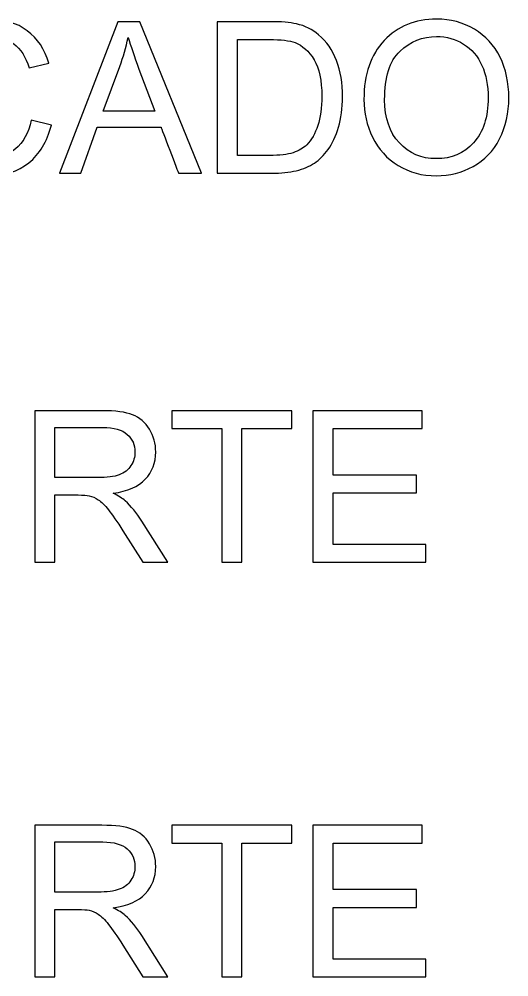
# Model space of a CAD drawing. Header units: centimetres. Extents: x -38.8 to 38.7, y -43.9 to 43.9.
# Drawn here: x -29.279 to -27.319, y -43.699 to -39.869 of the extents above; entities that cross this region are included whole.
import ezdxf

# ---------------------------------------------------------------- set-up
doc = ezdxf.new("R2010")
doc.units = ezdxf.units.CM
doc.header["$MEASUREMENT"] = 0
doc.layers.add('Layer 1', color=7, linetype='Continuous')

msp = doc.modelspace()

# ---------------------------------------------------------------- linework, layer by layer
at = {"layer": 'Layer 1', "color": 114}
for points, knots in [([(-29.23054, -40.2728), (-29.23054, -40.2728), (-29.15011, -40.29312), (-29.15011, -40.29312), (-29.15011, -40.29312), (-29.1669, -40.35902), (-29.1971, -40.40912), (-29.2407, -40.44369), (-29.2407, -40.44369), (-29.28431, -40.47826), (-29.33765, -40.49562), (-29.40073, -40.49562), (-29.40073, -40.49562), (-29.46592, -40.49562), (-29.51898, -40.48236), (-29.5599, -40.45569), (-29.5599, -40.45569), (-29.60082, -40.42916), (-29.63187, -40.39063), (-29.65317, -40.34026), (-29.65317, -40.34026), (-29.67448, -40.28974), (-29.68521, -40.23569), (-29.68521, -40.17784), (-29.68521, -40.17784), (-29.68521, -40.11476), (-29.67321, -40.05973), (-29.64908, -40.01274), (-29.64908, -40.01274), (-29.62495, -39.96575), (-29.59066, -39.93004), (-29.54621, -39.90563), (-29.54621, -39.90563), (-29.50176, -39.88122), (-29.4528, -39.86908), (-29.39946, -39.86908), (-29.39946, -39.86908), (-29.33878, -39.86908), (-29.28784, -39.88447), (-29.24663, -39.91537), (-29.24663, -39.91537), (-29.20529, -39.94627), (-29.1765, -39.98959), (-29.16027, -40.04547), (-29.16027, -40.04547), (-29.16027, -40.04547), (-29.23901, -40.0641), (-29.23901, -40.0641), (-29.23901, -40.0641), (-29.25298, -40.02007), (-29.27344, -39.9879), (-29.30011, -39.96786), (-29.30011, -39.96786), (-29.32678, -39.94768), (-29.36037, -39.93766), (-29.40087, -39.93766), (-29.40087, -39.93766), (-29.44729, -39.93766), (-29.48624, -39.94881), (-29.51742, -39.97111), (-29.51742, -39.97111), (-29.54861, -39.9934), (-29.57062, -40.02346), (-29.58318, -40.061), (-29.58318, -40.061), (-29.59588, -40.09867), (-29.60223, -40.13748), (-29.60223, -40.17741), (-29.60223, -40.17741), (-29.60223, -40.22892), (-29.59475, -40.27393), (-29.5798, -40.31232), (-29.5798, -40.31232), (-29.56484, -40.35084), (-29.54155, -40.37949), (-29.50995, -40.39854), (-29.50995, -40.39854), (-29.47834, -40.41759), (-29.44419, -40.42704), (-29.40736, -40.42704), (-29.40736, -40.42704), (-29.36248, -40.42704), (-29.32467, -40.41406), (-29.29362, -40.38823), (-29.29362, -40.38823), (-29.26258, -40.36227), (-29.24155, -40.32389), (-29.23054, -40.2728)], [0, 0, 0, 0, 0.0434783, 0.0434783, 0.0434783, 0.0434783, 0.0869565, 0.0869565, 0.0869565, 0.0869565, 0.1304348, 0.1304348, 0.1304348, 0.1304348, 0.173913, 0.173913, 0.173913, 0.1739131, 0.2173913, 0.2173913, 0.2173913, 0.2173913, 0.2608696, 0.2608696, 0.2608696, 0.2608696, 0.3043478, 0.3043478, 0.3043478, 0.3043478, 0.3478261, 0.3478261, 0.3478261, 0.3478261, 0.3913043, 0.3913043, 0.3913043, 0.3913044, 0.4347826, 0.4347826, 0.4347826, 0.4347826, 0.4782609, 0.4782609, 0.4782609, 0.4782609, 0.5217391, 0.5217391, 0.5217391, 0.5217391, 0.5652174, 0.5652174, 0.5652174, 0.5652174, 0.6086957, 0.6086957, 0.6086957, 0.6086957, 0.6521739, 0.6521739, 0.6521739, 0.6521739, 0.6956522, 0.6956522, 0.6956522, 0.6956522, 0.7391304, 0.7391304, 0.7391304, 0.7391304, 0.7826087, 0.7826087, 0.7826087, 0.7826087, 0.826087, 0.826087, 0.826087, 0.826087, 0.8695652, 0.8695652, 0.8695652, 0.8695652, 0.9130435, 0.9130435, 0.9130435, 0.9130435, 1, 1, 1, 1]), ([(-27.89929, -40.1904), (-27.89929, -40.08992), (-27.8722, -40.01118), (-27.81815, -39.95432), (-27.81815, -39.95432), (-27.7641, -39.89745), (-27.6944, -39.86908), (-27.60888, -39.86908), (-27.60888, -39.86908), (-27.55286, -39.86908), (-27.50248, -39.88249), (-27.45747, -39.90916), (-27.45747, -39.90916), (-27.4126, -39.93583), (-27.37831, -39.97308), (-27.35474, -40.02092), (-27.35474, -40.02092), (-27.33117, -40.06862), (-27.31932, -40.1228), (-27.31932, -40.18334), (-27.31932, -40.18334), (-27.31932, -40.24472), (-27.33174, -40.29976), (-27.35657, -40.34816), (-27.35657, -40.34816), (-27.38141, -40.3967), (-27.41655, -40.43339), (-27.46198, -40.45823), (-27.46198, -40.45823), (-27.50756, -40.4832), (-27.55667, -40.49562), (-27.60931, -40.49562), (-27.60931, -40.49562), (-27.66646, -40.49562), (-27.7174, -40.48179), (-27.76241, -40.45427), (-27.76241, -40.45427), (-27.80729, -40.42676), (-27.84143, -40.38922), (-27.86458, -40.34153), (-27.86458, -40.34153), (-27.88772, -40.29397), (-27.89929, -40.24359), (-27.89929, -40.1904)], [0, 0, 0, 0, 0.0833333, 0.0833333, 0.0833333, 0.0833333, 0.1666667, 0.1666667, 0.1666667, 0.1666667, 0.25, 0.25, 0.25, 0.25, 0.3333333, 0.3333333, 0.3333333, 0.3333333, 0.4166667, 0.4166667, 0.4166667, 0.4166667, 0.5, 0.5, 0.5, 0.5, 0.5833333, 0.5833333, 0.5833333, 0.5833333, 0.6666667, 0.6666667, 0.6666667, 0.6666667, 0.75, 0.75, 0.75, 0.75, 0.8333333, 0.8333333, 0.8333333, 0.8333333, 1, 1, 1, 1]), ([(-29.11737, -40.48546), (-29.11737, -40.48546), (-28.88482, -39.87924), (-28.88482, -39.87924), (-28.88482, -39.87924), (-28.88482, -39.87924), (-28.79662, -39.87924), (-28.79662, -39.87924), (-28.79662, -39.87924), (-28.79662, -39.87924), (-28.54982, -40.48546), (-28.54982, -40.48546), (-28.54982, -40.48546), (-28.54982, -40.48546), (-28.64112, -40.48546), (-28.64112, -40.48546), (-28.64112, -40.48546), (-28.64112, -40.48546), (-28.71125, -40.30173), (-28.71125, -40.30173), (-28.71125, -40.30173), (-28.71125, -40.30173), (-28.96652, -40.30173), (-28.96652, -40.30173), (-28.96652, -40.30173), (-28.96652, -40.30173), (-29.03228, -40.48546), (-29.03228, -40.48546), (-29.03228, -40.48546), (-29.03228, -40.48546), (-29.11737, -40.48546), (-29.11737, -40.48546)], [0, 0, 0, 0, 0.1111111, 0.1111111, 0.1111111, 0.1111111, 0.2222222, 0.2222222, 0.2222222, 0.2222222, 0.3333333, 0.3333333, 0.3333333, 0.3333333, 0.4444444, 0.4444444, 0.4444444, 0.4444445, 0.5555556, 0.5555556, 0.5555556, 0.5555556, 0.6666667, 0.6666667, 0.6666667, 0.6666667, 0.7777778, 0.7777778, 0.7777778, 0.7777778, 1, 1, 1, 1]), ([(-28.48618, -40.48546), (-28.48618, -40.48546), (-28.48618, -39.87924), (-28.48618, -39.87924), (-28.48618, -39.87924), (-28.48618, -39.87924), (-28.27733, -39.87924), (-28.27733, -39.87924), (-28.27733, -39.87924), (-28.2302, -39.87924), (-28.19422, -39.88207), (-28.16938, -39.88785), (-28.16938, -39.88785), (-28.13467, -39.8959), (-28.10503, -39.91043), (-28.08048, -39.93131), (-28.08048, -39.93131), (-28.04845, -39.95841), (-28.0246, -39.99284), (-28.0088, -40.03489), (-28.0088, -40.03489), (-27.99285, -40.07694), (-27.98495, -40.12506), (-27.98495, -40.17911), (-27.98495, -40.17911), (-27.98495, -40.22511), (-27.99031, -40.26589), (-28.00103, -40.30145), (-28.00103, -40.30145), (-28.01176, -40.33701), (-28.02559, -40.3665), (-28.04238, -40.38979), (-28.04238, -40.38979), (-28.05931, -40.41307), (-28.07766, -40.43141), (-28.0977, -40.44468), (-28.0977, -40.44468), (-28.11759, -40.45808), (-28.14172, -40.46824), (-28.16995, -40.47516), (-28.16995, -40.47516), (-28.19831, -40.48207), (-28.23076, -40.48546), (-28.26745, -40.48546), (-28.26745, -40.48546), (-28.26745, -40.48546), (-28.48618, -40.48546), (-28.48618, -40.48546)], [0, 0, 0, 0, 0.0769231, 0.0769231, 0.0769231, 0.0769231, 0.1538462, 0.1538462, 0.1538462, 0.1538462, 0.2307692, 0.2307692, 0.2307692, 0.2307692, 0.3076923, 0.3076923, 0.3076923, 0.3076923, 0.3846154, 0.3846154, 0.3846154, 0.3846154, 0.4615385, 0.4615385, 0.4615385, 0.4615385, 0.5384615, 0.5384615, 0.5384615, 0.5384615, 0.6153846, 0.6153846, 0.6153846, 0.6153846, 0.6923077, 0.6923077, 0.6923077, 0.6923077, 0.7692308, 0.7692308, 0.7692308, 0.7692308, 0.8461538, 0.8461538, 0.8461538, 0.8461539, 1, 1, 1, 1]), ([(-28.94296, -40.23654), (-28.94296, -40.23654), (-28.73637, -40.23654), (-28.73637, -40.23654), (-28.73637, -40.23654), (-28.73637, -40.23654), (-28.79959, -40.06848), (-28.79959, -40.06848), (-28.79959, -40.06848), (-28.81864, -40.01739), (-28.83303, -39.9752), (-28.84305, -39.9419), (-28.84305, -39.9419), (-28.85137, -39.98141), (-28.86252, -40.02021), (-28.87649, -40.0586), (-28.87649, -40.0586), (-28.87649, -40.0586), (-28.94296, -40.23654), (-28.94296, -40.23654)], [0, 0, 0, 0, 0.1666667, 0.1666667, 0.1666667, 0.1666667, 0.3333333, 0.3333333, 0.3333333, 0.3333333, 0.5, 0.5, 0.5, 0.5, 0.6666667, 0.6666667, 0.6666667, 0.6666667, 1, 1, 1, 1]), ([(-27.81632, -40.19181), (-27.81632, -40.26476), (-27.7967, -40.32219), (-27.75747, -40.3641), (-27.75747, -40.3641), (-27.71824, -40.40601), (-27.669, -40.42704), (-27.60973, -40.42704), (-27.60973, -40.42704), (-27.54933, -40.42704), (-27.4998, -40.40587), (-27.46071, -40.36354), (-27.46071, -40.36354), (-27.42177, -40.32121), (-27.40229, -40.26109), (-27.40229, -40.1832), (-27.40229, -40.1832), (-27.40229, -40.13395), (-27.41062, -40.09091), (-27.42727, -40.05422), (-27.42727, -40.05422), (-27.44392, -40.01753), (-27.46833, -39.98903), (-27.50037, -39.96885), (-27.50037, -39.96885), (-27.53254, -39.94867), (-27.56852, -39.93851), (-27.60846, -39.93851), (-27.60846, -39.93851), (-27.66519, -39.93851), (-27.71401, -39.95798), (-27.75493, -39.99693), (-27.75493, -39.99693), (-27.79585, -40.03588), (-27.81632, -40.10079), (-27.81632, -40.19181)], [0, 0, 0, 0, 0.1, 0.1, 0.1, 0.1, 0.2, 0.2, 0.2, 0.2, 0.3, 0.3, 0.3, 0.3, 0.4, 0.4, 0.4, 0.4, 0.5, 0.5, 0.5, 0.5, 0.6, 0.6, 0.6, 0.6, 0.7, 0.7, 0.7, 0.7, 0.8, 0.8, 0.8, 0.8, 1, 1, 1, 1]), ([(-28.40574, -40.41434), (-28.40574, -40.41434), (-28.27648, -40.41434), (-28.27648, -40.41434), (-28.27648, -40.41434), (-28.23655, -40.41434), (-28.20522, -40.41067), (-28.1825, -40.40319), (-28.1825, -40.40319), (-28.15979, -40.39571), (-28.14172, -40.38527), (-28.12818, -40.37172), (-28.12818, -40.37172), (-28.10927, -40.35267), (-28.09445, -40.32699), (-28.08387, -40.29482), (-28.08387, -40.29482), (-28.07328, -40.26264), (-28.06792, -40.2237), (-28.06792, -40.17784), (-28.06792, -40.17784), (-28.06792, -40.11434), (-28.07836, -40.06551), (-28.09911, -40.03136), (-28.09911, -40.03136), (-28.11985, -39.99721), (-28.14511, -39.97435), (-28.17488, -39.96278), (-28.17488, -39.96278), (-28.19633, -39.95446), (-28.23091, -39.95036), (-28.2786, -39.95036), (-28.2786, -39.95036), (-28.2786, -39.95036), (-28.40574, -39.95036), (-28.40574, -39.95036), (-28.40574, -39.95036), (-28.40574, -39.95036), (-28.40574, -40.41434), (-28.40574, -40.41434)], [0, 0, 0, 0, 0.0909091, 0.0909091, 0.0909091, 0.0909091, 0.1818182, 0.1818182, 0.1818182, 0.1818182, 0.2727273, 0.2727273, 0.2727273, 0.2727273, 0.3636364, 0.3636364, 0.3636364, 0.3636364, 0.4545455, 0.4545455, 0.4545455, 0.4545455, 0.5454545, 0.5454545, 0.5454545, 0.5454546, 0.6363636, 0.6363636, 0.6363636, 0.6363636, 0.7272727, 0.7272727, 0.7272727, 0.7272727, 0.8181818, 0.8181818, 0.8181818, 0.8181818, 1, 1, 1, 1])]:
    msp.add_open_spline(points, degree=3, knots=knots, dxfattribs=at)
at = {"layer": 'Layer 1', "color": 114, "lineweight": 9}
for points, knots in [([(-29.23054, -40.2728), (-29.23054, -40.2728), (-29.15011, -40.29312), (-29.15011, -40.29312), (-29.15011, -40.29312), (-29.1669, -40.35902), (-29.1971, -40.40912), (-29.2407, -40.44369), (-29.2407, -40.44369), (-29.28431, -40.47826), (-29.33765, -40.49562), (-29.40073, -40.49562), (-29.40073, -40.49562), (-29.46592, -40.49562), (-29.51898, -40.48236), (-29.5599, -40.45569), (-29.5599, -40.45569), (-29.60082, -40.42916), (-29.63187, -40.39063), (-29.65317, -40.34026), (-29.65317, -40.34026), (-29.67448, -40.28974), (-29.68521, -40.23569), (-29.68521, -40.17784), (-29.68521, -40.17784), (-29.68521, -40.11476), (-29.67321, -40.05973), (-29.64908, -40.01274), (-29.64908, -40.01274), (-29.62495, -39.96575), (-29.59066, -39.93004), (-29.54621, -39.90563), (-29.54621, -39.90563), (-29.50176, -39.88122), (-29.4528, -39.86908), (-29.39946, -39.86908), (-29.39946, -39.86908), (-29.33878, -39.86908), (-29.28784, -39.88447), (-29.24663, -39.91537), (-29.24663, -39.91537), (-29.20529, -39.94627), (-29.1765, -39.98959), (-29.16027, -40.04547), (-29.16027, -40.04547), (-29.16027, -40.04547), (-29.23901, -40.0641), (-29.23901, -40.0641), (-29.23901, -40.0641), (-29.25298, -40.02007), (-29.27344, -39.9879), (-29.30011, -39.96786), (-29.30011, -39.96786), (-29.32678, -39.94768), (-29.36037, -39.93766), (-29.40087, -39.93766), (-29.40087, -39.93766), (-29.44729, -39.93766), (-29.48624, -39.94881), (-29.51742, -39.97111), (-29.51742, -39.97111), (-29.54861, -39.9934), (-29.57062, -40.02346), (-29.58318, -40.061), (-29.58318, -40.061), (-29.59588, -40.09867), (-29.60223, -40.13748), (-29.60223, -40.17741), (-29.60223, -40.17741), (-29.60223, -40.22892), (-29.59475, -40.27393), (-29.5798, -40.31232), (-29.5798, -40.31232), (-29.56484, -40.35084), (-29.54155, -40.37949), (-29.50995, -40.39854), (-29.50995, -40.39854), (-29.47834, -40.41759), (-29.44419, -40.42704), (-29.40736, -40.42704), (-29.40736, -40.42704), (-29.36248, -40.42704), (-29.32467, -40.41406), (-29.29362, -40.38823), (-29.29362, -40.38823), (-29.26258, -40.36227), (-29.24155, -40.32389), (-29.23054, -40.2728)], [0, 0, 0, 0, 0.0434783, 0.0434783, 0.0434783, 0.0434783, 0.0869565, 0.0869565, 0.0869565, 0.0869565, 0.1304348, 0.1304348, 0.1304348, 0.1304348, 0.173913, 0.173913, 0.173913, 0.1739131, 0.2173913, 0.2173913, 0.2173913, 0.2173913, 0.2608696, 0.2608696, 0.2608696, 0.2608696, 0.3043478, 0.3043478, 0.3043478, 0.3043478, 0.3478261, 0.3478261, 0.3478261, 0.3478261, 0.3913043, 0.3913043, 0.3913043, 0.3913044, 0.4347826, 0.4347826, 0.4347826, 0.4347826, 0.4782609, 0.4782609, 0.4782609, 0.4782609, 0.5217391, 0.5217391, 0.5217391, 0.5217391, 0.5652174, 0.5652174, 0.5652174, 0.5652174, 0.6086957, 0.6086957, 0.6086957, 0.6086957, 0.6521739, 0.6521739, 0.6521739, 0.6521739, 0.6956522, 0.6956522, 0.6956522, 0.6956522, 0.7391304, 0.7391304, 0.7391304, 0.7391304, 0.7826087, 0.7826087, 0.7826087, 0.7826087, 0.826087, 0.826087, 0.826087, 0.826087, 0.8695652, 0.8695652, 0.8695652, 0.8695652, 0.9130435, 0.9130435, 0.9130435, 0.9130435, 1, 1, 1, 1]), ([(-27.89929, -40.1904), (-27.89929, -40.08992), (-27.8722, -40.01118), (-27.81815, -39.95432), (-27.81815, -39.95432), (-27.7641, -39.89745), (-27.6944, -39.86908), (-27.60888, -39.86908), (-27.60888, -39.86908), (-27.55286, -39.86908), (-27.50248, -39.88249), (-27.45747, -39.90916), (-27.45747, -39.90916), (-27.4126, -39.93583), (-27.37831, -39.97308), (-27.35474, -40.02092), (-27.35474, -40.02092), (-27.33117, -40.06862), (-27.31932, -40.1228), (-27.31932, -40.18334), (-27.31932, -40.18334), (-27.31932, -40.24472), (-27.33174, -40.29976), (-27.35657, -40.34816), (-27.35657, -40.34816), (-27.38141, -40.3967), (-27.41655, -40.43339), (-27.46198, -40.45823), (-27.46198, -40.45823), (-27.50756, -40.4832), (-27.55667, -40.49562), (-27.60931, -40.49562), (-27.60931, -40.49562), (-27.66646, -40.49562), (-27.7174, -40.48179), (-27.76241, -40.45427), (-27.76241, -40.45427), (-27.80729, -40.42676), (-27.84143, -40.38922), (-27.86458, -40.34153), (-27.86458, -40.34153), (-27.88772, -40.29397), (-27.89929, -40.24359), (-27.89929, -40.1904)], [0, 0, 0, 0, 0.0833333, 0.0833333, 0.0833333, 0.0833333, 0.1666667, 0.1666667, 0.1666667, 0.1666667, 0.25, 0.25, 0.25, 0.25, 0.3333333, 0.3333333, 0.3333333, 0.3333333, 0.4166667, 0.4166667, 0.4166667, 0.4166667, 0.5, 0.5, 0.5, 0.5, 0.5833333, 0.5833333, 0.5833333, 0.5833333, 0.6666667, 0.6666667, 0.6666667, 0.6666667, 0.75, 0.75, 0.75, 0.75, 0.8333333, 0.8333333, 0.8333333, 0.8333333, 1, 1, 1, 1]), ([(-29.11737, -40.48546), (-29.11737, -40.48546), (-28.88482, -39.87924), (-28.88482, -39.87924), (-28.88482, -39.87924), (-28.88482, -39.87924), (-28.79662, -39.87924), (-28.79662, -39.87924), (-28.79662, -39.87924), (-28.79662, -39.87924), (-28.54982, -40.48546), (-28.54982, -40.48546), (-28.54982, -40.48546), (-28.54982, -40.48546), (-28.64112, -40.48546), (-28.64112, -40.48546), (-28.64112, -40.48546), (-28.64112, -40.48546), (-28.71125, -40.30173), (-28.71125, -40.30173), (-28.71125, -40.30173), (-28.71125, -40.30173), (-28.96652, -40.30173), (-28.96652, -40.30173), (-28.96652, -40.30173), (-28.96652, -40.30173), (-29.03228, -40.48546), (-29.03228, -40.48546), (-29.03228, -40.48546), (-29.03228, -40.48546), (-29.11737, -40.48546), (-29.11737, -40.48546)], [0, 0, 0, 0, 0.1111111, 0.1111111, 0.1111111, 0.1111111, 0.2222222, 0.2222222, 0.2222222, 0.2222222, 0.3333333, 0.3333333, 0.3333333, 0.3333333, 0.4444444, 0.4444444, 0.4444444, 0.4444445, 0.5555556, 0.5555556, 0.5555556, 0.5555556, 0.6666667, 0.6666667, 0.6666667, 0.6666667, 0.7777778, 0.7777778, 0.7777778, 0.7777778, 1, 1, 1, 1]), ([(-28.48618, -40.48546), (-28.48618, -40.48546), (-28.48618, -39.87924), (-28.48618, -39.87924), (-28.48618, -39.87924), (-28.48618, -39.87924), (-28.27733, -39.87924), (-28.27733, -39.87924), (-28.27733, -39.87924), (-28.2302, -39.87924), (-28.19422, -39.88207), (-28.16938, -39.88785), (-28.16938, -39.88785), (-28.13467, -39.8959), (-28.10503, -39.91043), (-28.08048, -39.93131), (-28.08048, -39.93131), (-28.04845, -39.95841), (-28.0246, -39.99284), (-28.0088, -40.03489), (-28.0088, -40.03489), (-27.99285, -40.07694), (-27.98495, -40.12506), (-27.98495, -40.17911), (-27.98495, -40.17911), (-27.98495, -40.22511), (-27.99031, -40.26589), (-28.00103, -40.30145), (-28.00103, -40.30145), (-28.01176, -40.33701), (-28.02559, -40.3665), (-28.04238, -40.38979), (-28.04238, -40.38979), (-28.05931, -40.41307), (-28.07766, -40.43141), (-28.0977, -40.44468), (-28.0977, -40.44468), (-28.11759, -40.45808), (-28.14172, -40.46824), (-28.16995, -40.47516), (-28.16995, -40.47516), (-28.19831, -40.48207), (-28.23076, -40.48546), (-28.26745, -40.48546), (-28.26745, -40.48546), (-28.26745, -40.48546), (-28.48618, -40.48546), (-28.48618, -40.48546)], [0, 0, 0, 0, 0.0769231, 0.0769231, 0.0769231, 0.0769231, 0.1538462, 0.1538462, 0.1538462, 0.1538462, 0.2307692, 0.2307692, 0.2307692, 0.2307692, 0.3076923, 0.3076923, 0.3076923, 0.3076923, 0.3846154, 0.3846154, 0.3846154, 0.3846154, 0.4615385, 0.4615385, 0.4615385, 0.4615385, 0.5384615, 0.5384615, 0.5384615, 0.5384615, 0.6153846, 0.6153846, 0.6153846, 0.6153846, 0.6923077, 0.6923077, 0.6923077, 0.6923077, 0.7692308, 0.7692308, 0.7692308, 0.7692308, 0.8461538, 0.8461538, 0.8461538, 0.8461539, 1, 1, 1, 1]), ([(-28.94296, -40.23654), (-28.94296, -40.23654), (-28.73637, -40.23654), (-28.73637, -40.23654), (-28.73637, -40.23654), (-28.73637, -40.23654), (-28.79959, -40.06848), (-28.79959, -40.06848), (-28.79959, -40.06848), (-28.81864, -40.01739), (-28.83303, -39.9752), (-28.84305, -39.9419), (-28.84305, -39.9419), (-28.85137, -39.98141), (-28.86252, -40.02021), (-28.87649, -40.0586), (-28.87649, -40.0586), (-28.87649, -40.0586), (-28.94296, -40.23654), (-28.94296, -40.23654)], [0, 0, 0, 0, 0.1666667, 0.1666667, 0.1666667, 0.1666667, 0.3333333, 0.3333333, 0.3333333, 0.3333333, 0.5, 0.5, 0.5, 0.5, 0.6666667, 0.6666667, 0.6666667, 0.6666667, 1, 1, 1, 1]), ([(-27.81632, -40.19181), (-27.81632, -40.26476), (-27.7967, -40.32219), (-27.75747, -40.3641), (-27.75747, -40.3641), (-27.71824, -40.40601), (-27.669, -40.42704), (-27.60973, -40.42704), (-27.60973, -40.42704), (-27.54933, -40.42704), (-27.4998, -40.40587), (-27.46071, -40.36354), (-27.46071, -40.36354), (-27.42177, -40.32121), (-27.40229, -40.26109), (-27.40229, -40.1832), (-27.40229, -40.1832), (-27.40229, -40.13395), (-27.41062, -40.09091), (-27.42727, -40.05422), (-27.42727, -40.05422), (-27.44392, -40.01753), (-27.46833, -39.98903), (-27.50037, -39.96885), (-27.50037, -39.96885), (-27.53254, -39.94867), (-27.56852, -39.93851), (-27.60846, -39.93851), (-27.60846, -39.93851), (-27.66519, -39.93851), (-27.71401, -39.95798), (-27.75493, -39.99693), (-27.75493, -39.99693), (-27.79585, -40.03588), (-27.81632, -40.10079), (-27.81632, -40.19181)], [0, 0, 0, 0, 0.1, 0.1, 0.1, 0.1, 0.2, 0.2, 0.2, 0.2, 0.3, 0.3, 0.3, 0.3, 0.4, 0.4, 0.4, 0.4, 0.5, 0.5, 0.5, 0.5, 0.6, 0.6, 0.6, 0.6, 0.7, 0.7, 0.7, 0.7, 0.8, 0.8, 0.8, 0.8, 1, 1, 1, 1]), ([(-28.40574, -40.41434), (-28.40574, -40.41434), (-28.27648, -40.41434), (-28.27648, -40.41434), (-28.27648, -40.41434), (-28.23655, -40.41434), (-28.20522, -40.41067), (-28.1825, -40.40319), (-28.1825, -40.40319), (-28.15979, -40.39571), (-28.14172, -40.38527), (-28.12818, -40.37172), (-28.12818, -40.37172), (-28.10927, -40.35267), (-28.09445, -40.32699), (-28.08387, -40.29482), (-28.08387, -40.29482), (-28.07328, -40.26264), (-28.06792, -40.2237), (-28.06792, -40.17784), (-28.06792, -40.17784), (-28.06792, -40.11434), (-28.07836, -40.06551), (-28.09911, -40.03136), (-28.09911, -40.03136), (-28.11985, -39.99721), (-28.14511, -39.97435), (-28.17488, -39.96278), (-28.17488, -39.96278), (-28.19633, -39.95446), (-28.23091, -39.95036), (-28.2786, -39.95036), (-28.2786, -39.95036), (-28.2786, -39.95036), (-28.40574, -39.95036), (-28.40574, -39.95036), (-28.40574, -39.95036), (-28.40574, -39.95036), (-28.40574, -40.41434), (-28.40574, -40.41434)], [0, 0, 0, 0, 0.0909091, 0.0909091, 0.0909091, 0.0909091, 0.1818182, 0.1818182, 0.1818182, 0.1818182, 0.2727273, 0.2727273, 0.2727273, 0.2727273, 0.3636364, 0.3636364, 0.3636364, 0.3636364, 0.4545455, 0.4545455, 0.4545455, 0.4545455, 0.5454545, 0.5454545, 0.5454545, 0.5454546, 0.6363636, 0.6363636, 0.6363636, 0.6363636, 0.7272727, 0.7272727, 0.7272727, 0.7272727, 0.8181818, 0.8181818, 0.8181818, 0.8181818, 1, 1, 1, 1])]:
    msp.add_open_spline(points, degree=3, knots=knots, dxfattribs=at)
at = {"layer": 'Layer 1', "color": 240}
for points, knots in [([(-29.21681, -42.04135), (-29.21681, -42.04135), (-29.21681, -41.43513), (-29.21681, -41.43513), (-29.21681, -41.43513), (-29.21681, -41.43513), (-28.94814, -41.43513), (-28.94814, -41.43513), (-28.94814, -41.43513), (-28.89409, -41.43513), (-28.85303, -41.44064), (-28.82495, -41.4515), (-28.82495, -41.4515), (-28.79686, -41.46237), (-28.77443, -41.48156), (-28.75764, -41.50908), (-28.75764, -41.50908), (-28.74084, -41.53659), (-28.73252, -41.56707), (-28.73252, -41.60038), (-28.73252, -41.60038), (-28.73252, -41.64342), (-28.74649, -41.67968), (-28.77429, -41.70917), (-28.77429, -41.70917), (-28.80209, -41.73867), (-28.84498, -41.75729), (-28.90312, -41.76534), (-28.90312, -41.76534), (-28.88181, -41.7755), (-28.86573, -41.78566), (-28.85472, -41.79553), (-28.85472, -41.79553), (-28.8313, -41.81698), (-28.80914, -41.84393), (-28.7884, -41.87625), (-28.7884, -41.87625), (-28.7884, -41.87625), (-28.68355, -42.04135), (-28.68355, -42.04135), (-28.68355, -42.04135), (-28.68355, -42.04135), (-28.78374, -42.04135), (-28.78374, -42.04135), (-28.78374, -42.04135), (-28.78374, -42.04135), (-28.86389, -41.9152), (-28.86389, -41.9152), (-28.86389, -41.9152), (-28.88718, -41.87865), (-28.90651, -41.85085), (-28.92161, -41.83152), (-28.92161, -41.83152), (-28.93685, -41.81218), (-28.95039, -41.79878), (-28.96239, -41.79102), (-28.96239, -41.79102), (-28.97424, -41.7834), (-28.98652, -41.77804), (-28.99894, -41.77493), (-28.99894, -41.77493), (-29.00797, -41.7731), (-29.02278, -41.77211), (-29.04353, -41.77211), (-29.04353, -41.77211), (-29.04353, -41.77211), (-29.13638, -41.77211), (-29.13638, -41.77211), (-29.13638, -41.77211), (-29.13638, -41.77211), (-29.13638, -42.04135), (-29.13638, -42.04135), (-29.13638, -42.04135), (-29.13638, -42.04135), (-29.21681, -42.04135), (-29.21681, -42.04135)], [0, 0, 0, 0, 0.05, 0.05, 0.05, 0.05, 0.1, 0.1, 0.1, 0.1, 0.15, 0.15, 0.15, 0.15, 0.2, 0.2, 0.2, 0.2, 0.25, 0.25, 0.25, 0.25, 0.3, 0.3, 0.3, 0.3, 0.35, 0.35, 0.35, 0.35, 0.4, 0.4, 0.4, 0.4, 0.45, 0.45, 0.45, 0.45, 0.5, 0.5, 0.5, 0.5, 0.55, 0.55, 0.55, 0.55, 0.6, 0.6, 0.6, 0.6, 0.65, 0.65, 0.65, 0.65, 0.7, 0.7, 0.7, 0.7, 0.75, 0.75, 0.75, 0.75, 0.8, 0.8, 0.8, 0.8, 0.85, 0.85, 0.85, 0.85, 0.9, 0.9, 0.9, 0.9, 1, 1, 1, 1]), ([(-28.46821, -42.04135), (-28.46821, -42.04135), (-28.46821, -41.50625), (-28.46821, -41.50625), (-28.46821, -41.50625), (-28.46821, -41.50625), (-28.66803, -41.50625), (-28.66803, -41.50625), (-28.66803, -41.50625), (-28.66803, -41.50625), (-28.66803, -41.43513), (-28.66803, -41.43513), (-28.66803, -41.43513), (-28.66803, -41.43513), (-28.18796, -41.43513), (-28.18796, -41.43513), (-28.18796, -41.43513), (-28.18796, -41.43513), (-28.18796, -41.50625), (-28.18796, -41.50625), (-28.18796, -41.50625), (-28.18796, -41.50625), (-28.38778, -41.50625), (-28.38778, -41.50625), (-28.38778, -41.50625), (-28.38778, -41.50625), (-28.38778, -42.04135), (-28.38778, -42.04135), (-28.38778, -42.04135), (-28.38778, -42.04135), (-28.46821, -42.04135), (-28.46821, -42.04135)], [0, 0, 0, 0, 0.1111111, 0.1111111, 0.1111111, 0.1111111, 0.2222222, 0.2222222, 0.2222222, 0.2222222, 0.3333333, 0.3333333, 0.3333333, 0.3333333, 0.4444444, 0.4444444, 0.4444444, 0.4444445, 0.5555556, 0.5555556, 0.5555556, 0.5555556, 0.6666667, 0.6666667, 0.6666667, 0.6666667, 0.7777778, 0.7777778, 0.7777778, 0.7777778, 1, 1, 1, 1]), ([(-28.10344, -42.04135), (-28.10344, -42.04135), (-28.10344, -41.43513), (-28.10344, -41.43513), (-28.10344, -41.43513), (-28.10344, -41.43513), (-27.66571, -41.43513), (-27.66571, -41.43513), (-27.66571, -41.43513), (-27.66571, -41.43513), (-27.66571, -41.50625), (-27.66571, -41.50625), (-27.66571, -41.50625), (-27.66571, -41.50625), (-28.02301, -41.50625), (-28.02301, -41.50625), (-28.02301, -41.50625), (-28.02301, -41.50625), (-28.02301, -41.69252), (-28.02301, -41.69252), (-28.02301, -41.69252), (-28.02301, -41.69252), (-27.68857, -41.69252), (-27.68857, -41.69252), (-27.68857, -41.69252), (-27.68857, -41.69252), (-27.68857, -41.76364), (-27.68857, -41.76364), (-27.68857, -41.76364), (-27.68857, -41.76364), (-28.02301, -41.76364), (-28.02301, -41.76364), (-28.02301, -41.76364), (-28.02301, -41.76364), (-28.02301, -41.97023), (-28.02301, -41.97023), (-28.02301, -41.97023), (-28.02301, -41.97023), (-27.65132, -41.97023), (-27.65132, -41.97023), (-27.65132, -41.97023), (-27.65132, -41.97023), (-27.65132, -42.04135), (-27.65132, -42.04135), (-27.65132, -42.04135), (-27.65132, -42.04135), (-28.10344, -42.04135), (-28.10344, -42.04135)], [0, 0, 0, 0, 0.0769231, 0.0769231, 0.0769231, 0.0769231, 0.1538462, 0.1538462, 0.1538462, 0.1538462, 0.2307692, 0.2307692, 0.2307692, 0.2307692, 0.3076923, 0.3076923, 0.3076923, 0.3076923, 0.3846154, 0.3846154, 0.3846154, 0.3846154, 0.4615385, 0.4615385, 0.4615385, 0.4615385, 0.5384615, 0.5384615, 0.5384615, 0.5384615, 0.6153846, 0.6153846, 0.6153846, 0.6153846, 0.6923077, 0.6923077, 0.6923077, 0.6923077, 0.7692308, 0.7692308, 0.7692308, 0.7692308, 0.8461538, 0.8461538, 0.8461538, 0.8461539, 1, 1, 1, 1]), ([(-29.13638, -41.70268), (-29.13638, -41.70268), (-28.96422, -41.70268), (-28.96422, -41.70268), (-28.96422, -41.70268), (-28.92753, -41.70268), (-28.89903, -41.69887), (-28.87843, -41.69125), (-28.87843, -41.69125), (-28.85782, -41.68377), (-28.84216, -41.67164), (-28.83158, -41.65485), (-28.83158, -41.65485), (-28.82085, -41.63819), (-28.81549, -41.62013), (-28.81549, -41.60052), (-28.81549, -41.60052), (-28.81549, -41.57187), (-28.82579, -41.54816), (-28.84654, -41.52968), (-28.84654, -41.52968), (-28.86728, -41.51119), (-28.90002, -41.50202), (-28.94475, -41.50202), (-28.94475, -41.50202), (-28.94475, -41.50202), (-29.13638, -41.50202), (-29.13638, -41.50202), (-29.13638, -41.50202), (-29.13638, -41.50202), (-29.13638, -41.70268), (-29.13638, -41.70268)], [0, 0, 0, 0, 0.1111111, 0.1111111, 0.1111111, 0.1111111, 0.2222222, 0.2222222, 0.2222222, 0.2222222, 0.3333333, 0.3333333, 0.3333333, 0.3333333, 0.4444444, 0.4444444, 0.4444444, 0.4444445, 0.5555556, 0.5555556, 0.5555556, 0.5555556, 0.6666667, 0.6666667, 0.6666667, 0.6666667, 0.7777778, 0.7777778, 0.7777778, 0.7777778, 1, 1, 1, 1])]:
    msp.add_open_spline(points, degree=3, knots=knots, dxfattribs=at)
at = {"layer": 'Layer 1', "color": 240, "lineweight": 9}
for points, knots in [([(-29.21681, -42.04135), (-29.21681, -42.04135), (-29.21681, -41.43513), (-29.21681, -41.43513), (-29.21681, -41.43513), (-29.21681, -41.43513), (-28.94814, -41.43513), (-28.94814, -41.43513), (-28.94814, -41.43513), (-28.89409, -41.43513), (-28.85303, -41.44064), (-28.82495, -41.4515), (-28.82495, -41.4515), (-28.79686, -41.46237), (-28.77443, -41.48156), (-28.75764, -41.50908), (-28.75764, -41.50908), (-28.74084, -41.53659), (-28.73252, -41.56707), (-28.73252, -41.60038), (-28.73252, -41.60038), (-28.73252, -41.64342), (-28.74649, -41.67968), (-28.77429, -41.70917), (-28.77429, -41.70917), (-28.80209, -41.73867), (-28.84498, -41.75729), (-28.90312, -41.76534), (-28.90312, -41.76534), (-28.88181, -41.7755), (-28.86573, -41.78566), (-28.85472, -41.79553), (-28.85472, -41.79553), (-28.8313, -41.81698), (-28.80914, -41.84393), (-28.7884, -41.87625), (-28.7884, -41.87625), (-28.7884, -41.87625), (-28.68355, -42.04135), (-28.68355, -42.04135), (-28.68355, -42.04135), (-28.68355, -42.04135), (-28.78374, -42.04135), (-28.78374, -42.04135), (-28.78374, -42.04135), (-28.78374, -42.04135), (-28.86389, -41.9152), (-28.86389, -41.9152), (-28.86389, -41.9152), (-28.88718, -41.87865), (-28.90651, -41.85085), (-28.92161, -41.83152), (-28.92161, -41.83152), (-28.93685, -41.81218), (-28.95039, -41.79878), (-28.96239, -41.79102), (-28.96239, -41.79102), (-28.97424, -41.7834), (-28.98652, -41.77804), (-28.99894, -41.77493), (-28.99894, -41.77493), (-29.00797, -41.7731), (-29.02278, -41.77211), (-29.04353, -41.77211), (-29.04353, -41.77211), (-29.04353, -41.77211), (-29.13638, -41.77211), (-29.13638, -41.77211), (-29.13638, -41.77211), (-29.13638, -41.77211), (-29.13638, -42.04135), (-29.13638, -42.04135), (-29.13638, -42.04135), (-29.13638, -42.04135), (-29.21681, -42.04135), (-29.21681, -42.04135)], [0, 0, 0, 0, 0.05, 0.05, 0.05, 0.05, 0.1, 0.1, 0.1, 0.1, 0.15, 0.15, 0.15, 0.15, 0.2, 0.2, 0.2, 0.2, 0.25, 0.25, 0.25, 0.25, 0.3, 0.3, 0.3, 0.3, 0.35, 0.35, 0.35, 0.35, 0.4, 0.4, 0.4, 0.4, 0.45, 0.45, 0.45, 0.45, 0.5, 0.5, 0.5, 0.5, 0.55, 0.55, 0.55, 0.55, 0.6, 0.6, 0.6, 0.6, 0.65, 0.65, 0.65, 0.65, 0.7, 0.7, 0.7, 0.7, 0.75, 0.75, 0.75, 0.75, 0.8, 0.8, 0.8, 0.8, 0.85, 0.85, 0.85, 0.85, 0.9, 0.9, 0.9, 0.9, 1, 1, 1, 1]), ([(-28.46821, -42.04135), (-28.46821, -42.04135), (-28.46821, -41.50625), (-28.46821, -41.50625), (-28.46821, -41.50625), (-28.46821, -41.50625), (-28.66803, -41.50625), (-28.66803, -41.50625), (-28.66803, -41.50625), (-28.66803, -41.50625), (-28.66803, -41.43513), (-28.66803, -41.43513), (-28.66803, -41.43513), (-28.66803, -41.43513), (-28.18796, -41.43513), (-28.18796, -41.43513), (-28.18796, -41.43513), (-28.18796, -41.43513), (-28.18796, -41.50625), (-28.18796, -41.50625), (-28.18796, -41.50625), (-28.18796, -41.50625), (-28.38778, -41.50625), (-28.38778, -41.50625), (-28.38778, -41.50625), (-28.38778, -41.50625), (-28.38778, -42.04135), (-28.38778, -42.04135), (-28.38778, -42.04135), (-28.38778, -42.04135), (-28.46821, -42.04135), (-28.46821, -42.04135)], [0, 0, 0, 0, 0.1111111, 0.1111111, 0.1111111, 0.1111111, 0.2222222, 0.2222222, 0.2222222, 0.2222222, 0.3333333, 0.3333333, 0.3333333, 0.3333333, 0.4444444, 0.4444444, 0.4444444, 0.4444445, 0.5555556, 0.5555556, 0.5555556, 0.5555556, 0.6666667, 0.6666667, 0.6666667, 0.6666667, 0.7777778, 0.7777778, 0.7777778, 0.7777778, 1, 1, 1, 1]), ([(-28.10344, -42.04135), (-28.10344, -42.04135), (-28.10344, -41.43513), (-28.10344, -41.43513), (-28.10344, -41.43513), (-28.10344, -41.43513), (-27.66571, -41.43513), (-27.66571, -41.43513), (-27.66571, -41.43513), (-27.66571, -41.43513), (-27.66571, -41.50625), (-27.66571, -41.50625), (-27.66571, -41.50625), (-27.66571, -41.50625), (-28.02301, -41.50625), (-28.02301, -41.50625), (-28.02301, -41.50625), (-28.02301, -41.50625), (-28.02301, -41.69252), (-28.02301, -41.69252), (-28.02301, -41.69252), (-28.02301, -41.69252), (-27.68857, -41.69252), (-27.68857, -41.69252), (-27.68857, -41.69252), (-27.68857, -41.69252), (-27.68857, -41.76364), (-27.68857, -41.76364), (-27.68857, -41.76364), (-27.68857, -41.76364), (-28.02301, -41.76364), (-28.02301, -41.76364), (-28.02301, -41.76364), (-28.02301, -41.76364), (-28.02301, -41.97023), (-28.02301, -41.97023), (-28.02301, -41.97023), (-28.02301, -41.97023), (-27.65132, -41.97023), (-27.65132, -41.97023), (-27.65132, -41.97023), (-27.65132, -41.97023), (-27.65132, -42.04135), (-27.65132, -42.04135), (-27.65132, -42.04135), (-27.65132, -42.04135), (-28.10344, -42.04135), (-28.10344, -42.04135)], [0, 0, 0, 0, 0.0769231, 0.0769231, 0.0769231, 0.0769231, 0.1538462, 0.1538462, 0.1538462, 0.1538462, 0.2307692, 0.2307692, 0.2307692, 0.2307692, 0.3076923, 0.3076923, 0.3076923, 0.3076923, 0.3846154, 0.3846154, 0.3846154, 0.3846154, 0.4615385, 0.4615385, 0.4615385, 0.4615385, 0.5384615, 0.5384615, 0.5384615, 0.5384615, 0.6153846, 0.6153846, 0.6153846, 0.6153846, 0.6923077, 0.6923077, 0.6923077, 0.6923077, 0.7692308, 0.7692308, 0.7692308, 0.7692308, 0.8461538, 0.8461538, 0.8461538, 0.8461539, 1, 1, 1, 1]), ([(-29.13638, -41.70268), (-29.13638, -41.70268), (-28.96422, -41.70268), (-28.96422, -41.70268), (-28.96422, -41.70268), (-28.92753, -41.70268), (-28.89903, -41.69887), (-28.87843, -41.69125), (-28.87843, -41.69125), (-28.85782, -41.68377), (-28.84216, -41.67164), (-28.83158, -41.65485), (-28.83158, -41.65485), (-28.82085, -41.63819), (-28.81549, -41.62013), (-28.81549, -41.60052), (-28.81549, -41.60052), (-28.81549, -41.57187), (-28.82579, -41.54816), (-28.84654, -41.52968), (-28.84654, -41.52968), (-28.86728, -41.51119), (-28.90002, -41.50202), (-28.94475, -41.50202), (-28.94475, -41.50202), (-28.94475, -41.50202), (-29.13638, -41.50202), (-29.13638, -41.50202), (-29.13638, -41.50202), (-29.13638, -41.50202), (-29.13638, -41.70268), (-29.13638, -41.70268)], [0, 0, 0, 0, 0.1111111, 0.1111111, 0.1111111, 0.1111111, 0.2222222, 0.2222222, 0.2222222, 0.2222222, 0.3333333, 0.3333333, 0.3333333, 0.3333333, 0.4444444, 0.4444444, 0.4444444, 0.4444445, 0.5555556, 0.5555556, 0.5555556, 0.5555556, 0.6666667, 0.6666667, 0.6666667, 0.6666667, 0.7777778, 0.7777778, 0.7777778, 0.7777778, 1, 1, 1, 1])]:
    msp.add_open_spline(points, degree=3, knots=knots, dxfattribs=at)
at = {"layer": 'Layer 1', "color": 250}
for points, knots in [([(-29.21681, -43.6994), (-29.21681, -43.6994), (-29.21681, -43.09318), (-29.21681, -43.09318), (-29.21681, -43.09318), (-29.21681, -43.09318), (-28.94814, -43.09318), (-28.94814, -43.09318), (-28.94814, -43.09318), (-28.89409, -43.09318), (-28.85303, -43.09869), (-28.82495, -43.10955), (-28.82495, -43.10955), (-28.79686, -43.12042), (-28.77443, -43.13961), (-28.75764, -43.16713), (-28.75764, -43.16713), (-28.74084, -43.19464), (-28.73252, -43.22512), (-28.73252, -43.25843), (-28.73252, -43.25843), (-28.73252, -43.30147), (-28.74649, -43.33773), (-28.77429, -43.36722), (-28.77429, -43.36722), (-28.80209, -43.39672), (-28.84498, -43.41534), (-28.90312, -43.42339), (-28.90312, -43.42339), (-28.88181, -43.43355), (-28.86573, -43.44371), (-28.85472, -43.45358), (-28.85472, -43.45358), (-28.8313, -43.47503), (-28.80914, -43.50198), (-28.7884, -43.5343), (-28.7884, -43.5343), (-28.7884, -43.5343), (-28.68355, -43.6994), (-28.68355, -43.6994), (-28.68355, -43.6994), (-28.68355, -43.6994), (-28.78374, -43.6994), (-28.78374, -43.6994), (-28.78374, -43.6994), (-28.78374, -43.6994), (-28.86389, -43.57325), (-28.86389, -43.57325), (-28.86389, -43.57325), (-28.88718, -43.5367), (-28.90651, -43.5089), (-28.92161, -43.48957), (-28.92161, -43.48957), (-28.93685, -43.47023), (-28.95039, -43.45683), (-28.96239, -43.44907), (-28.96239, -43.44907), (-28.97424, -43.44145), (-28.98652, -43.43609), (-28.99894, -43.43298), (-28.99894, -43.43298), (-29.00797, -43.43115), (-29.02278, -43.43016), (-29.04353, -43.43016), (-29.04353, -43.43016), (-29.04353, -43.43016), (-29.13638, -43.43016), (-29.13638, -43.43016), (-29.13638, -43.43016), (-29.13638, -43.43016), (-29.13638, -43.6994), (-29.13638, -43.6994), (-29.13638, -43.6994), (-29.13638, -43.6994), (-29.21681, -43.6994), (-29.21681, -43.6994)], [0, 0, 0, 0, 0.05, 0.05, 0.05, 0.05, 0.1, 0.1, 0.1, 0.1, 0.15, 0.15, 0.15, 0.15, 0.2, 0.2, 0.2, 0.2, 0.25, 0.25, 0.25, 0.25, 0.3, 0.3, 0.3, 0.3, 0.35, 0.35, 0.35, 0.35, 0.4, 0.4, 0.4, 0.4, 0.45, 0.45, 0.45, 0.45, 0.5, 0.5, 0.5, 0.5, 0.55, 0.55, 0.55, 0.55, 0.6, 0.6, 0.6, 0.6, 0.65, 0.65, 0.65, 0.65, 0.7, 0.7, 0.7, 0.7, 0.75, 0.75, 0.75, 0.75, 0.8, 0.8, 0.8, 0.8, 0.85, 0.85, 0.85, 0.85, 0.9, 0.9, 0.9, 0.9, 1, 1, 1, 1]), ([(-28.46821, -43.6994), (-28.46821, -43.6994), (-28.46821, -43.1643), (-28.46821, -43.1643), (-28.46821, -43.1643), (-28.46821, -43.1643), (-28.66803, -43.1643), (-28.66803, -43.1643), (-28.66803, -43.1643), (-28.66803, -43.1643), (-28.66803, -43.09318), (-28.66803, -43.09318), (-28.66803, -43.09318), (-28.66803, -43.09318), (-28.18796, -43.09318), (-28.18796, -43.09318), (-28.18796, -43.09318), (-28.18796, -43.09318), (-28.18796, -43.1643), (-28.18796, -43.1643), (-28.18796, -43.1643), (-28.18796, -43.1643), (-28.38778, -43.1643), (-28.38778, -43.1643), (-28.38778, -43.1643), (-28.38778, -43.1643), (-28.38778, -43.6994), (-28.38778, -43.6994), (-28.38778, -43.6994), (-28.38778, -43.6994), (-28.46821, -43.6994), (-28.46821, -43.6994)], [0, 0, 0, 0, 0.1111111, 0.1111111, 0.1111111, 0.1111111, 0.2222222, 0.2222222, 0.2222222, 0.2222222, 0.3333333, 0.3333333, 0.3333333, 0.3333333, 0.4444444, 0.4444444, 0.4444444, 0.4444445, 0.5555556, 0.5555556, 0.5555556, 0.5555556, 0.6666667, 0.6666667, 0.6666667, 0.6666667, 0.7777778, 0.7777778, 0.7777778, 0.7777778, 1, 1, 1, 1]), ([(-28.10344, -43.6994), (-28.10344, -43.6994), (-28.10344, -43.09318), (-28.10344, -43.09318), (-28.10344, -43.09318), (-28.10344, -43.09318), (-27.66571, -43.09318), (-27.66571, -43.09318), (-27.66571, -43.09318), (-27.66571, -43.09318), (-27.66571, -43.1643), (-27.66571, -43.1643), (-27.66571, -43.1643), (-27.66571, -43.1643), (-28.02301, -43.1643), (-28.02301, -43.1643), (-28.02301, -43.1643), (-28.02301, -43.1643), (-28.02301, -43.35057), (-28.02301, -43.35057), (-28.02301, -43.35057), (-28.02301, -43.35057), (-27.68857, -43.35057), (-27.68857, -43.35057), (-27.68857, -43.35057), (-27.68857, -43.35057), (-27.68857, -43.42169), (-27.68857, -43.42169), (-27.68857, -43.42169), (-27.68857, -43.42169), (-28.02301, -43.42169), (-28.02301, -43.42169), (-28.02301, -43.42169), (-28.02301, -43.42169), (-28.02301, -43.62828), (-28.02301, -43.62828), (-28.02301, -43.62828), (-28.02301, -43.62828), (-27.65132, -43.62828), (-27.65132, -43.62828), (-27.65132, -43.62828), (-27.65132, -43.62828), (-27.65132, -43.6994), (-27.65132, -43.6994), (-27.65132, -43.6994), (-27.65132, -43.6994), (-28.10344, -43.6994), (-28.10344, -43.6994)], [0, 0, 0, 0, 0.0769231, 0.0769231, 0.0769231, 0.0769231, 0.1538462, 0.1538462, 0.1538462, 0.1538462, 0.2307692, 0.2307692, 0.2307692, 0.2307692, 0.3076923, 0.3076923, 0.3076923, 0.3076923, 0.3846154, 0.3846154, 0.3846154, 0.3846154, 0.4615385, 0.4615385, 0.4615385, 0.4615385, 0.5384615, 0.5384615, 0.5384615, 0.5384615, 0.6153846, 0.6153846, 0.6153846, 0.6153846, 0.6923077, 0.6923077, 0.6923077, 0.6923077, 0.7692308, 0.7692308, 0.7692308, 0.7692308, 0.8461538, 0.8461538, 0.8461538, 0.8461539, 1, 1, 1, 1]), ([(-29.13638, -43.36073), (-29.13638, -43.36073), (-28.96422, -43.36073), (-28.96422, -43.36073), (-28.96422, -43.36073), (-28.92753, -43.36073), (-28.89903, -43.35692), (-28.87843, -43.3493), (-28.87843, -43.3493), (-28.85782, -43.34182), (-28.84216, -43.32969), (-28.83158, -43.3129), (-28.83158, -43.3129), (-28.82085, -43.29624), (-28.81549, -43.27818), (-28.81549, -43.25857), (-28.81549, -43.25857), (-28.81549, -43.22992), (-28.82579, -43.20621), (-28.84654, -43.18773), (-28.84654, -43.18773), (-28.86728, -43.16924), (-28.90002, -43.16007), (-28.94475, -43.16007), (-28.94475, -43.16007), (-28.94475, -43.16007), (-29.13638, -43.16007), (-29.13638, -43.16007), (-29.13638, -43.16007), (-29.13638, -43.16007), (-29.13638, -43.36073), (-29.13638, -43.36073)], [0, 0, 0, 0, 0.1111111, 0.1111111, 0.1111111, 0.1111111, 0.2222222, 0.2222222, 0.2222222, 0.2222222, 0.3333333, 0.3333333, 0.3333333, 0.3333333, 0.4444444, 0.4444444, 0.4444444, 0.4444445, 0.5555556, 0.5555556, 0.5555556, 0.5555556, 0.6666667, 0.6666667, 0.6666667, 0.6666667, 0.7777778, 0.7777778, 0.7777778, 0.7777778, 1, 1, 1, 1])]:
    msp.add_open_spline(points, degree=3, knots=knots, dxfattribs=at)
at = {"layer": 'Layer 1', "color": 250, "lineweight": 9}
for points, knots in [([(-29.21681, -43.6994), (-29.21681, -43.6994), (-29.21681, -43.09318), (-29.21681, -43.09318), (-29.21681, -43.09318), (-29.21681, -43.09318), (-28.94814, -43.09318), (-28.94814, -43.09318), (-28.94814, -43.09318), (-28.89409, -43.09318), (-28.85303, -43.09869), (-28.82495, -43.10955), (-28.82495, -43.10955), (-28.79686, -43.12042), (-28.77443, -43.13961), (-28.75764, -43.16713), (-28.75764, -43.16713), (-28.74084, -43.19464), (-28.73252, -43.22512), (-28.73252, -43.25843), (-28.73252, -43.25843), (-28.73252, -43.30147), (-28.74649, -43.33773), (-28.77429, -43.36722), (-28.77429, -43.36722), (-28.80209, -43.39672), (-28.84498, -43.41534), (-28.90312, -43.42339), (-28.90312, -43.42339), (-28.88181, -43.43355), (-28.86573, -43.44371), (-28.85472, -43.45358), (-28.85472, -43.45358), (-28.8313, -43.47503), (-28.80914, -43.50198), (-28.7884, -43.5343), (-28.7884, -43.5343), (-28.7884, -43.5343), (-28.68355, -43.6994), (-28.68355, -43.6994), (-28.68355, -43.6994), (-28.68355, -43.6994), (-28.78374, -43.6994), (-28.78374, -43.6994), (-28.78374, -43.6994), (-28.78374, -43.6994), (-28.86389, -43.57325), (-28.86389, -43.57325), (-28.86389, -43.57325), (-28.88718, -43.5367), (-28.90651, -43.5089), (-28.92161, -43.48957), (-28.92161, -43.48957), (-28.93685, -43.47023), (-28.95039, -43.45683), (-28.96239, -43.44907), (-28.96239, -43.44907), (-28.97424, -43.44145), (-28.98652, -43.43609), (-28.99894, -43.43298), (-28.99894, -43.43298), (-29.00797, -43.43115), (-29.02278, -43.43016), (-29.04353, -43.43016), (-29.04353, -43.43016), (-29.04353, -43.43016), (-29.13638, -43.43016), (-29.13638, -43.43016), (-29.13638, -43.43016), (-29.13638, -43.43016), (-29.13638, -43.6994), (-29.13638, -43.6994), (-29.13638, -43.6994), (-29.13638, -43.6994), (-29.21681, -43.6994), (-29.21681, -43.6994)], [0, 0, 0, 0, 0.05, 0.05, 0.05, 0.05, 0.1, 0.1, 0.1, 0.1, 0.15, 0.15, 0.15, 0.15, 0.2, 0.2, 0.2, 0.2, 0.25, 0.25, 0.25, 0.25, 0.3, 0.3, 0.3, 0.3, 0.35, 0.35, 0.35, 0.35, 0.4, 0.4, 0.4, 0.4, 0.45, 0.45, 0.45, 0.45, 0.5, 0.5, 0.5, 0.5, 0.55, 0.55, 0.55, 0.55, 0.6, 0.6, 0.6, 0.6, 0.65, 0.65, 0.65, 0.65, 0.7, 0.7, 0.7, 0.7, 0.75, 0.75, 0.75, 0.75, 0.8, 0.8, 0.8, 0.8, 0.85, 0.85, 0.85, 0.85, 0.9, 0.9, 0.9, 0.9, 1, 1, 1, 1]), ([(-28.46821, -43.6994), (-28.46821, -43.6994), (-28.46821, -43.1643), (-28.46821, -43.1643), (-28.46821, -43.1643), (-28.46821, -43.1643), (-28.66803, -43.1643), (-28.66803, -43.1643), (-28.66803, -43.1643), (-28.66803, -43.1643), (-28.66803, -43.09318), (-28.66803, -43.09318), (-28.66803, -43.09318), (-28.66803, -43.09318), (-28.18796, -43.09318), (-28.18796, -43.09318), (-28.18796, -43.09318), (-28.18796, -43.09318), (-28.18796, -43.1643), (-28.18796, -43.1643), (-28.18796, -43.1643), (-28.18796, -43.1643), (-28.38778, -43.1643), (-28.38778, -43.1643), (-28.38778, -43.1643), (-28.38778, -43.1643), (-28.38778, -43.6994), (-28.38778, -43.6994), (-28.38778, -43.6994), (-28.38778, -43.6994), (-28.46821, -43.6994), (-28.46821, -43.6994)], [0, 0, 0, 0, 0.1111111, 0.1111111, 0.1111111, 0.1111111, 0.2222222, 0.2222222, 0.2222222, 0.2222222, 0.3333333, 0.3333333, 0.3333333, 0.3333333, 0.4444444, 0.4444444, 0.4444444, 0.4444445, 0.5555556, 0.5555556, 0.5555556, 0.5555556, 0.6666667, 0.6666667, 0.6666667, 0.6666667, 0.7777778, 0.7777778, 0.7777778, 0.7777778, 1, 1, 1, 1]), ([(-28.10344, -43.6994), (-28.10344, -43.6994), (-28.10344, -43.09318), (-28.10344, -43.09318), (-28.10344, -43.09318), (-28.10344, -43.09318), (-27.66571, -43.09318), (-27.66571, -43.09318), (-27.66571, -43.09318), (-27.66571, -43.09318), (-27.66571, -43.1643), (-27.66571, -43.1643), (-27.66571, -43.1643), (-27.66571, -43.1643), (-28.02301, -43.1643), (-28.02301, -43.1643), (-28.02301, -43.1643), (-28.02301, -43.1643), (-28.02301, -43.35057), (-28.02301, -43.35057), (-28.02301, -43.35057), (-28.02301, -43.35057), (-27.68857, -43.35057), (-27.68857, -43.35057), (-27.68857, -43.35057), (-27.68857, -43.35057), (-27.68857, -43.42169), (-27.68857, -43.42169), (-27.68857, -43.42169), (-27.68857, -43.42169), (-28.02301, -43.42169), (-28.02301, -43.42169), (-28.02301, -43.42169), (-28.02301, -43.42169), (-28.02301, -43.62828), (-28.02301, -43.62828), (-28.02301, -43.62828), (-28.02301, -43.62828), (-27.65132, -43.62828), (-27.65132, -43.62828), (-27.65132, -43.62828), (-27.65132, -43.62828), (-27.65132, -43.6994), (-27.65132, -43.6994), (-27.65132, -43.6994), (-27.65132, -43.6994), (-28.10344, -43.6994), (-28.10344, -43.6994)], [0, 0, 0, 0, 0.0769231, 0.0769231, 0.0769231, 0.0769231, 0.1538462, 0.1538462, 0.1538462, 0.1538462, 0.2307692, 0.2307692, 0.2307692, 0.2307692, 0.3076923, 0.3076923, 0.3076923, 0.3076923, 0.3846154, 0.3846154, 0.3846154, 0.3846154, 0.4615385, 0.4615385, 0.4615385, 0.4615385, 0.5384615, 0.5384615, 0.5384615, 0.5384615, 0.6153846, 0.6153846, 0.6153846, 0.6153846, 0.6923077, 0.6923077, 0.6923077, 0.6923077, 0.7692308, 0.7692308, 0.7692308, 0.7692308, 0.8461538, 0.8461538, 0.8461538, 0.8461539, 1, 1, 1, 1]), ([(-29.13638, -43.36073), (-29.13638, -43.36073), (-28.96422, -43.36073), (-28.96422, -43.36073), (-28.96422, -43.36073), (-28.92753, -43.36073), (-28.89903, -43.35692), (-28.87843, -43.3493), (-28.87843, -43.3493), (-28.85782, -43.34182), (-28.84216, -43.32969), (-28.83158, -43.3129), (-28.83158, -43.3129), (-28.82085, -43.29624), (-28.81549, -43.27818), (-28.81549, -43.25857), (-28.81549, -43.25857), (-28.81549, -43.22992), (-28.82579, -43.20621), (-28.84654, -43.18773), (-28.84654, -43.18773), (-28.86728, -43.16924), (-28.90002, -43.16007), (-28.94475, -43.16007), (-28.94475, -43.16007), (-28.94475, -43.16007), (-29.13638, -43.16007), (-29.13638, -43.16007), (-29.13638, -43.16007), (-29.13638, -43.16007), (-29.13638, -43.36073), (-29.13638, -43.36073)], [0, 0, 0, 0, 0.1111111, 0.1111111, 0.1111111, 0.1111111, 0.2222222, 0.2222222, 0.2222222, 0.2222222, 0.3333333, 0.3333333, 0.3333333, 0.3333333, 0.4444444, 0.4444444, 0.4444444, 0.4444445, 0.5555556, 0.5555556, 0.5555556, 0.5555556, 0.6666667, 0.6666667, 0.6666667, 0.6666667, 0.7777778, 0.7777778, 0.7777778, 0.7777778, 1, 1, 1, 1])]:
    msp.add_open_spline(points, degree=3, knots=knots, dxfattribs=at)

doc.saveas('drawing.dxf')
